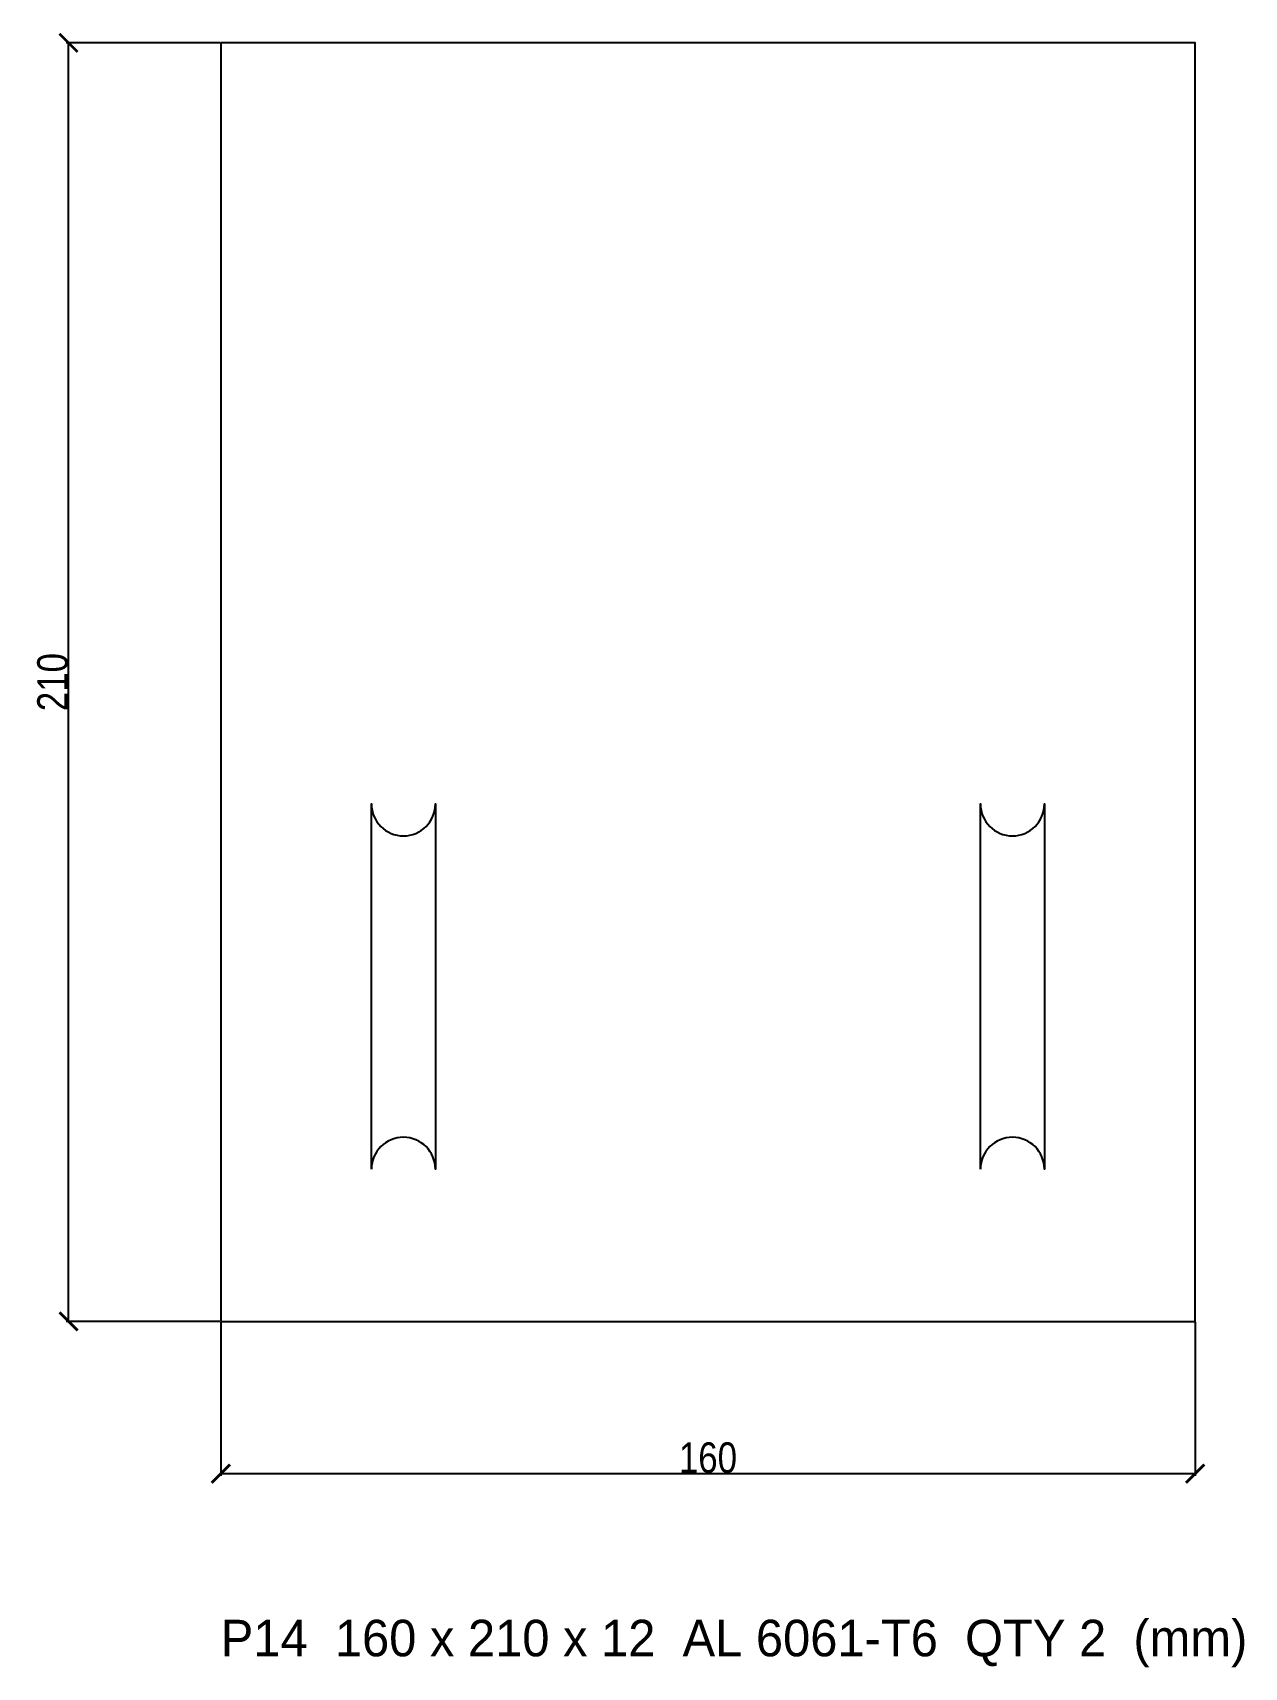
# Model space of a CAD drawing. Header units: millimetres. Extents: x -111 to 88, y -162 to 107.
import ezdxf

# ---------------------------------------------------------------- set-up
doc = ezdxf.new("R2010")
doc.units = ezdxf.units.MM
for name, color, linetype in [('CUT', 7, 'Continuous'), ('DIM', 5, 'Continuous'), ('HOLES', 1, 'Continuous'), ('TEXT', 3, 'Continuous')]:
    doc.layers.add(name, color=color, linetype=linetype)
doc.styles.add('OpenSansCondensed-Light', font='OpenSansCondensed-Light.ttf')
doc.dimstyles.new('EZDXF', dxfattribs={"dimtxt": 0.25, "dimasz": 0.175, "dimexe": 0.375, "dimexo": 0.125, "dimgap": 0.1, "dimtad": 1, "dimlfac": 100, "dimzin": 12, "dimdsep": 46, "dimtxsty": 'OpenSansCondensed-Light', "dimblk": 'ARCHTICK', "dimcen": 2.5, "dimazin": 3, "dimtfac": 0.5, "dimtmove": 2, "dimatfit": 3})

# ---------------------------------------------------------------- blocks, each defined once
blk = doc.blocks.new('_ARCHTICK')
at = {"color": 0, "linetype": 'BYBLOCK', "const_width": 0.15}
blk.add_lwpolyline([(-0.5, -0.5), (0.5, 0.5)], dxfattribs=at)

msp = doc.modelspace()

# ---------------------------------------------------------------- linework, layer by layer
at = {"layer": 'CUT'}
msp.add_lwpolyline([(-80, -105), (80, -105), (80, 105), (-80, 105)], close=True, dxfattribs=at)
at = {"layer": 'HOLES'}
for points in [[(-55.25, -80), (-55.25, -20, 1), (-44.75, -20), (-44.75, -80, 1)], [(44.75, -80), (44.75, -20, 1), (55.25, -20), (55.25, -80, 1)]]:
    msp.add_lwpolyline(points, format="xyb", close=True, dxfattribs=at)

# ---------------------------------------------------------------- texts
at = {"layer": 'TEXT'}
msp.add_text('P14  160 x 210 x 12  AL 6061-T6  QTY 2  (mm)', height=6, dxfattribs=at).set_placement((-80, -160))

# ---------------------------------------------------------------- dimensions: what is measured, and where the dimension line sits
at = {"layer": 'DIM'}
msp.add_linear_dim(base=(-105, -105), p1=(-80, -105), p2=(-80, 105), angle=90, dimstyle='EZDXF', override={"dimtxt": 5, "dimasz": 3, "dimdec": 1, "dimlfac": 1, "dimzin": 8}, dxfattribs=at).render()
msp.add_linear_dim(base=(-80, -130), p1=(-80, -105), p2=(80, -105), dimstyle='EZDXF', override={"dimtxt": 5, "dimasz": 3, "dimdec": 1, "dimlfac": 1, "dimzin": 8}, dxfattribs=at).render()

doc.saveas('drawing.dxf')
